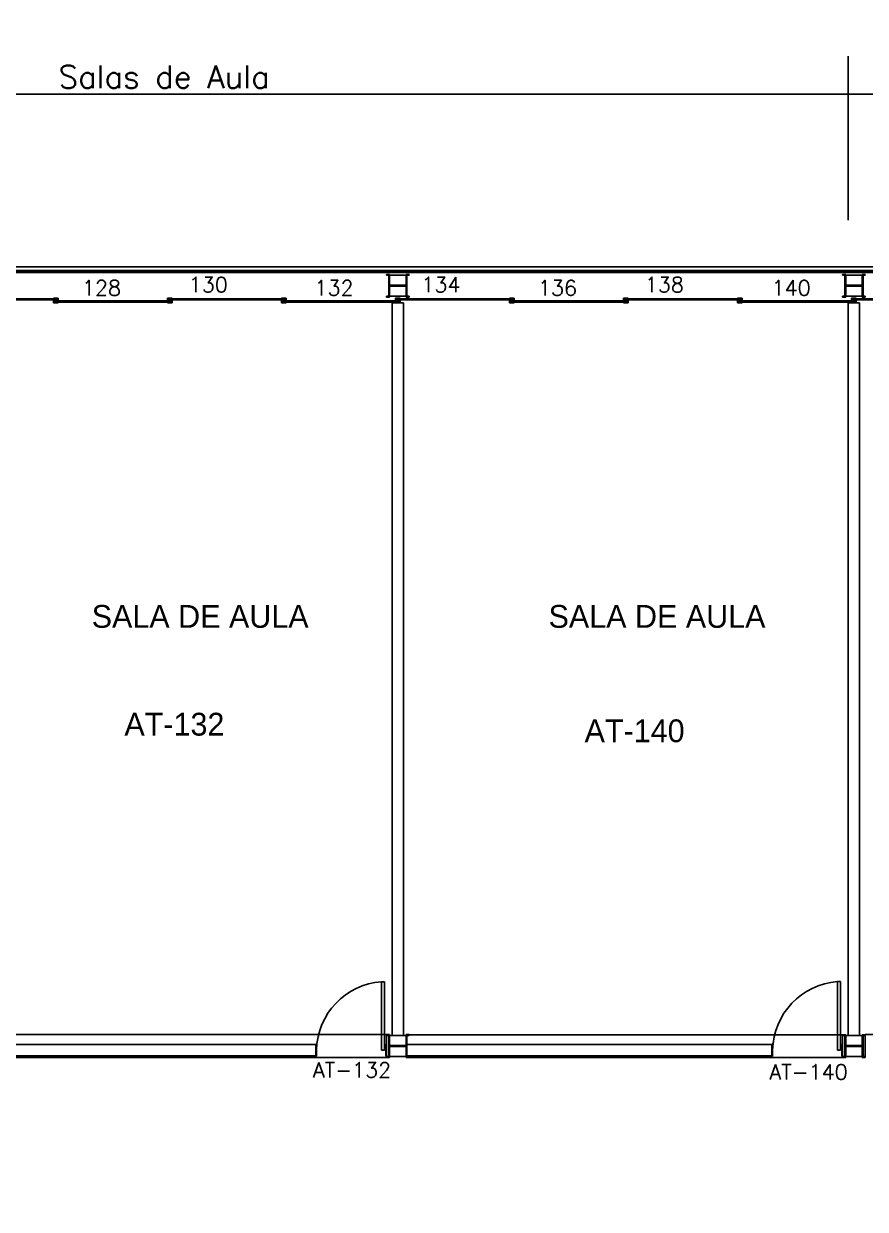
# Model space of a CAD drawing. Header units: millimetres. Extents: x 3509 to 3629, y 975 to 1006.
# Drawn here: x 3603.08 to 3614.16, y 990.36 to 1005.95 of the extents above; entities that cross this region are included whole.
import ezdxf
from ezdxf.enums import TextEntityAlignment as Align

# ---------------------------------------------------------------- set-up
doc = ezdxf.new("R2010")
doc.units = ezdxf.units.MM
for name, color, linetype in [('3', 2, 'Continuous'), ('ENDEREÇO', 2, 'Continuous'), ('MATRIZ', 2, 'Continuous'), ('MATRIZ-1', 1, 'Continuous'), ('NMOD', 2, 'Continuous'), ('TEXTO-CENTRO-CUSTO', 2, 'Continuous')]:
    doc.layers.add(name, color=color, linetype=linetype)
doc.styles.add('FONTE', font='FONTE.shx', dxfattribs={"height": 0.4})
doc.styles.add('ROMANS', font='simplex.shx', dxfattribs={"height": 0.3})
doc.styles.add('UNB-100', font='simplex.shx', dxfattribs={"height": 0.2})
doc.dimstyles.new('1', dxfattribs={"dimtxt": 0.3, "dimasz": 0.18, "dimexe": 0.5, "dimexo": 1, "dimgap": 0.08, "dimtad": 1, "dimdec": 4, "dimzin": 12, "dimdsep": 46, "dimtxsty": 'ROMANS', "dimblk1": 'NONE', "dimblk2": 'NONE', "dimsah": 1, "dimcen": 0, "dimclrd": 2, "dimclre": 2, "dimclrt": 2, "dimadec": 0, "dimazin": 0, "dimtfac": 1, "dimtdec": 4, "dimtofl": 0, "dimtmove": 2, "dimatfit": 3, "dimldrblk": 'NONE', "dimfxl": 1, "dimtolj": 1, "dimtzin": 4, "dimarcsym": 0})

# ---------------------------------------------------------------- blocks, each defined once
blk = doc.blocks.new('*D26')
at = {"layer": 'DEFPOINTS', "color": 0, "linetype": 'Continuous', "transparency": 16777216}
for p in [(3595.931, 1005.023), (3595.931, 1002.753), (3613.931, 1002.365)]:
    blk.add_point(p, dxfattribs=at)
at = {"layer": 'TEXTO-CENTRO-CUSTO', "color": 2, "linetype": 'Continuous', "lineweight": -2, "transparency": 16777216}
for p, q in [((3595.931, 1003.753), (3595.931, 1005.523)), ((3613.931, 1003.365), (3613.931, 1005.523)), ((3613.931, 1005.023), (3595.931, 1005.023))]:
    blk.add_line(p, q, dxfattribs=at)
at = {"layer": 'TEXTO-CENTRO-CUSTO', "color": 2, "linetype": 'Continuous', "transparency": 16777216, "insert": (3604.931, 1005.253), "char_height": 0.3, "attachment_point": 5, "style": 'ROMANS'}
blk.add_mtext('\\A1;Salas de Aula', dxfattribs=at)
blk = doc.blocks.new('_NONE')
at = {"color": 0, "linetype": 'ByBlock'}
blk.add_circle((0, 0), 0.25, dxfattribs=at)
blk = doc.blocks.new('*D31')
at = {"layer": 'DEFPOINTS', "color": 0, "transparency": 16777216}
for p in [(3613.931, 1005.023), (3613.931, 1002.366), (3626.081, 1002.366)]:
    blk.add_point(p, dxfattribs=at)
at = {"layer": 'TEXTO-CENTRO-CUSTO', "color": 2, "lineweight": -2, "transparency": 16777216}
for p, q in [((3613.931, 1003.366), (3613.931, 1005.523)), ((3626.081, 1003.366), (3626.081, 1005.523)), ((3626.081, 1005.023), (3613.931, 1005.023))]:
    blk.add_line(p, q, dxfattribs=at)
at = {"layer": 'TEXTO-CENTRO-CUSTO', "color": 2, "transparency": 16777216, "insert": (3620.006, 1005.253), "char_height": 0.3, "attachment_point": 5, "style": 'ROMANS'}
blk.add_mtext('\\A1;Salas de Aula', dxfattribs=at)

msp = doc.modelspace()

# ---------------------------------------------------------------- linework, layer by layer
msp.add_lwpolyline([(3508.85567, 1002.75329), (3629.15508, 1002.75329), (3629.15508, 978.25329), (3508.85567, 978.25329)], close=True)
at = {"layer": 'MATRIZ'}
for p, q in [((3607.93067, 1002.27845), (3607.93067, 992.64092)), ((3608.08067, 1002.27845), (3607.93067, 1002.27845)), ((3608.08067, 992.64092), (3608.08067, 1002.27845)), ((3613.93067, 992.64606), (3613.93067, 1002.27894)), ((3614.08067, 1002.27894), (3613.93067, 1002.27894)), ((3614.08067, 1002.27894), (3614.08067, 992.64606)), ((3607.79014, 993.34948), (3607.83014, 993.34948)), ((3607.79014, 992.44948), (3607.79014, 993.34948)), ((3607.83014, 993.34948), (3607.83014, 992.44948)), ((3613.79014, 993.35001), (3613.83014, 993.35001)), ((3613.79014, 992.45001), (3613.79014, 993.35001)), ((3613.83014, 993.35001), (3613.83014, 992.45001)), ((3607.85567, 992.64092), (3607.85567, 992.65292)), ((3607.85567, 992.65292), (3607.89767, 992.65292)), ((3607.89767, 992.65292), (3607.89767, 992.35292)), ((3608.11367, 992.65292), (3608.15567, 992.65292)), ((3608.11367, 992.65292), (3608.11367, 992.35292)), ((3608.15567, 992.64092), (3608.15567, 992.65292)), ((3613.85567, 992.64049), (3613.85567, 992.65249)), ((3613.85567, 992.65249), (3613.89767, 992.65249)), ((3613.89767, 992.65249), (3613.89767, 992.35249)), ((3614.11367, 992.65249), (3614.15567, 992.65249)), ((3614.11367, 992.65249), (3614.11367, 992.35249)), ((3614.15567, 992.64049), (3614.15567, 992.65249)), ((3602.12567, 992.52492), (3606.92577, 992.52492)), ((3606.92577, 992.52492), (3606.92577, 992.37492)), ((3606.93077, 992.52991), (3606.93077, 992.36991)), ((3606.93077, 992.52991), (3606.93577, 992.52991)), ((3606.93577, 992.52991), (3606.93577, 992.36991)), ((3607.84567, 992.52991), (3607.85067, 992.52991)), ((3607.84567, 992.52991), (3607.84567, 992.36991)), ((3607.85067, 992.52991), (3607.85067, 992.36991)), ((3607.85567, 992.64092), (3607.88567, 992.64092)), ((3607.85567, 992.64092), (3607.85567, 992.36492)), ((3607.88567, 992.64092), (3607.88567, 992.36492)), ((3607.89767, 992.64092), (3608.11367, 992.64092)), ((3607.89767, 992.50892), (3608.11367, 992.50892)), ((3607.89767, 992.49692), (3608.11367, 992.49692)), ((3608.12567, 992.64092), (3608.12567, 992.36492)), ((3608.12567, 992.64092), (3608.15567, 992.64092)), ((3612.92577, 992.52495), (3608.12567, 992.52495)), ((3612.92577, 992.52495), (3612.92577, 992.37495)), ((3612.93077, 992.53044), (3612.93077, 992.37044)), ((3612.93077, 992.53044), (3612.93577, 992.53044)), ((3612.93577, 992.53044), (3612.93577, 992.37044)), ((3613.84567, 992.53044), (3613.85067, 992.53044)), ((3613.84567, 992.53044), (3613.84567, 992.37044)), ((3613.85067, 992.53044), (3613.85067, 992.37044)), ((3613.85567, 992.64049), (3613.88567, 992.64049)), ((3613.85567, 992.64049), (3613.85567, 992.36449)), ((3613.88567, 992.64049), (3613.88567, 992.36449)), ((3613.89767, 992.64049), (3614.11367, 992.64049)), ((3613.89767, 992.50849), (3614.11367, 992.50849)), ((3613.89767, 992.49649), (3614.11367, 992.49649)), ((3614.12567, 992.64049), (3614.12567, 992.36449)), ((3614.12567, 992.64049), (3614.15567, 992.64049)), ((3614.15567, 992.64049), (3614.15567, 992.36449)), ((3602.12567, 992.37492), (3606.92577, 992.37492)), ((3606.93077, 992.36991), (3606.93577, 992.36991)), ((3607.83014, 992.44948), (3607.79014, 992.44948)), ((3607.84567, 992.36991), (3607.85067, 992.36991)), ((3607.88567, 992.36492), (3607.85567, 992.36492)), ((3607.85567, 992.35292), (3607.85567, 992.36492)), ((3607.89767, 992.35292), (3607.85567, 992.35292)), ((3607.89767, 992.36492), (3608.11367, 992.36492)), ((3608.15567, 992.35292), (3608.11367, 992.35292)), ((3612.92577, 992.37495), (3608.12567, 992.37495)), ((3608.15567, 992.36492), (3608.12567, 992.36492)), ((3608.15567, 992.35292), (3608.15567, 992.36492)), ((3612.93077, 992.37044), (3612.93577, 992.37044)), ((3613.83014, 992.45001), (3613.79014, 992.45001)), ((3613.84567, 992.37044), (3613.85067, 992.37044)), ((3613.88567, 992.36449), (3613.85567, 992.36449)), ((3613.85567, 992.35249), (3613.85567, 992.36449)), ((3613.89767, 992.35249), (3613.85567, 992.35249)), ((3613.89767, 992.36449), (3614.11367, 992.36449)), ((3614.15567, 992.35249), (3614.11367, 992.35249)), ((3614.15567, 992.36449), (3614.12567, 992.36449)), ((3614.15567, 992.35249), (3614.15567, 992.36449))]:
    msp.add_line(p, q, dxfattribs=at)
for centre in [(3607.85959, 992.42801), (3613.85959, 992.42854)]:
    msp.add_arc(centre, 0.92408, 94.310497, 178.642288, dxfattribs=at)
at = {"layer": 'MATRIZ-1'}
for p, q in [((3629.15508, 1002.75329), (3508.85567, 1002.75329)), ((3629.15508, 1002.70329), (3594.51008, 1002.70329)), ((3629.15508, 1002.67829), (3594.51008, 1002.67829)), ((3625.90525, 1002.68763), (3596.69375, 1002.68763)), ((3607.85567, 1002.64172), (3607.85567, 1002.65372)), ((3607.85567, 1002.65372), (3607.89767, 1002.65372)), ((3607.85567, 1002.64172), (3607.88567, 1002.64172)), ((3607.88567, 1002.64172), (3607.88567, 1002.36572)), ((3607.89767, 1002.65372), (3607.89767, 1002.35372)), ((3607.89767, 1002.64172), (3608.11367, 1002.64172)), ((3608.11367, 1002.65372), (3608.11367, 1002.35372)), ((3608.11367, 1002.65372), (3608.15567, 1002.65372)), ((3608.12567, 1002.64172), (3608.12567, 1002.36572)), ((3608.12567, 1002.64172), (3608.15567, 1002.64172)), ((3608.15567, 1002.64172), (3608.15567, 1002.65372)), ((3613.85567, 1002.64172), (3613.85567, 1002.65372)), ((3613.85567, 1002.65372), (3613.89767, 1002.65372)), ((3613.85567, 1002.64172), (3613.88567, 1002.64172)), ((3613.88567, 1002.64172), (3613.88567, 1002.36572)), ((3613.89767, 1002.65372), (3613.89767, 1002.35372)), ((3613.89767, 1002.64172), (3614.11367, 1002.64172)), ((3614.11367, 1002.65372), (3614.11367, 1002.35372)), ((3614.11367, 1002.65372), (3614.15567, 1002.65372)), ((3614.12567, 1002.64172), (3614.12567, 1002.36572)), ((3614.12567, 1002.64172), (3614.15567, 1002.64172)), ((3614.15567, 1002.64172), (3614.15567, 1002.65372)), ((3607.89767, 1002.50972), (3608.11367, 1002.50972)), ((3607.89767, 1002.49772), (3608.11367, 1002.49772)), ((3613.89767, 1002.50972), (3614.11367, 1002.50972)), ((3613.89767, 1002.49772), (3614.11367, 1002.49772)), ((3603.52867, 1002.33396), (3601.98267, 1002.33396)), ((3603.52867, 1002.31796), (3601.98267, 1002.31796)), ((3603.53567, 1002.34096), (3603.47567, 1002.34096)), ((3603.52867, 1002.31796), (3603.52867, 1002.33396)), ((3603.53567, 1002.31096), (3603.53567, 1002.34096)), ((3604.97567, 1002.34096), (3605.03567, 1002.34096)), ((3604.97567, 1002.31096), (3604.97567, 1002.34096)), ((3606.52867, 1002.33396), (3604.98267, 1002.33396)), ((3604.98267, 1002.31796), (3604.98267, 1002.33396)), ((3606.52867, 1002.31796), (3604.98267, 1002.31796)), ((3606.53567, 1002.34096), (3606.47567, 1002.34096)), ((3606.52867, 1002.31796), (3606.52867, 1002.33396)), ((3606.53567, 1002.31096), (3606.53567, 1002.34096)), ((3607.88567, 1002.36572), (3607.85567, 1002.36572)), ((3607.85567, 1002.35372), (3607.85567, 1002.36572)), ((3607.89767, 1002.35372), (3607.85567, 1002.35372)), ((3607.89767, 1002.36572), (3608.11367, 1002.36572)), ((3607.97567, 1002.34096), (3608.03567, 1002.34096)), ((3607.97567, 1002.31096), (3607.97567, 1002.34096)), ((3607.98267, 1002.31796), (3607.98267, 1002.33396)), ((3609.52867, 1002.33396), (3607.98267, 1002.33396)), ((3609.52867, 1002.31796), (3607.98267, 1002.31796)), ((3608.15567, 1002.35372), (3608.11367, 1002.35372)), ((3608.15567, 1002.36572), (3608.12567, 1002.36572)), ((3608.15567, 1002.35372), (3608.15567, 1002.36572)), ((3609.53567, 1002.34096), (3609.47567, 1002.34096)), ((3609.52867, 1002.31796), (3609.52867, 1002.33396)), ((3609.53567, 1002.31096), (3609.53567, 1002.34096)), ((3610.97567, 1002.34096), (3611.03567, 1002.34096)), ((3610.97567, 1002.31096), (3610.97567, 1002.34096)), ((3610.98267, 1002.31796), (3610.98267, 1002.33396)), ((3612.52867, 1002.33396), (3610.98267, 1002.33396)), ((3612.52867, 1002.31796), (3610.98267, 1002.31796)), ((3612.53567, 1002.34096), (3612.47567, 1002.34096)), ((3612.52867, 1002.31796), (3612.52867, 1002.33396)), ((3612.53567, 1002.31096), (3612.53567, 1002.34096)), ((3613.88567, 1002.36572), (3613.85567, 1002.36572)), ((3613.85567, 1002.35372), (3613.85567, 1002.36572)), ((3613.89767, 1002.35372), (3613.85567, 1002.35372)), ((3613.89767, 1002.36572), (3614.11367, 1002.36572)), ((3613.97567, 1002.34096), (3614.03567, 1002.34096)), ((3613.97567, 1002.31096), (3613.97567, 1002.34096)), ((3613.98267, 1002.31796), (3613.98267, 1002.33396)), ((3615.52867, 1002.33396), (3613.98267, 1002.33396)), ((3615.52867, 1002.31796), (3613.98267, 1002.31796)), ((3614.15567, 1002.35372), (3614.11367, 1002.35372)), ((3614.15567, 1002.36572), (3614.12567, 1002.36572)), ((3614.15567, 1002.35372), (3614.15567, 1002.36572)), ((3603.47567, 1002.31096), (3603.53567, 1002.31096)), ((3603.47567, 1002.28096), (3603.47567, 1002.31096)), ((3603.53567, 1002.28096), (3603.47567, 1002.28096)), ((3603.48267, 1002.30396), (3603.48267, 1002.28796)), ((3605.02867, 1002.30396), (3603.48267, 1002.30396)), ((3605.02867, 1002.28796), (3603.48267, 1002.28796)), ((3605.03567, 1002.31096), (3604.97567, 1002.31096)), ((3604.97567, 1002.28096), (3605.03567, 1002.28096)), ((3605.02867, 1002.30396), (3605.02867, 1002.28796)), ((3605.03567, 1002.28096), (3605.03567, 1002.31096)), ((3606.47567, 1002.31096), (3606.53567, 1002.31096)), ((3606.47567, 1002.28096), (3606.47567, 1002.31096)), ((3606.53567, 1002.28096), (3606.47567, 1002.28096)), ((3606.48267, 1002.30396), (3606.48267, 1002.28796)), ((3608.02867, 1002.30396), (3606.48267, 1002.30396)), ((3608.02867, 1002.28796), (3606.48267, 1002.28796)), ((3608.03567, 1002.31096), (3607.97567, 1002.31096)), ((3607.97567, 1002.28096), (3608.03567, 1002.28096)), ((3608.02867, 1002.30396), (3608.02867, 1002.28796)), ((3608.03567, 1002.28096), (3608.03567, 1002.31096)), ((3609.47567, 1002.31096), (3609.53567, 1002.31096)), ((3609.47567, 1002.28096), (3609.47567, 1002.31096)), ((3609.53567, 1002.28096), (3609.47567, 1002.28096)), ((3611.02867, 1002.30396), (3609.48267, 1002.30396)), ((3609.48267, 1002.30396), (3609.48267, 1002.28796)), ((3611.02867, 1002.28796), (3609.48267, 1002.28796)), ((3611.03567, 1002.31096), (3610.97567, 1002.31096)), ((3610.97567, 1002.28096), (3611.03567, 1002.28096)), ((3611.02867, 1002.30396), (3611.02867, 1002.28796)), ((3611.03567, 1002.28096), (3611.03567, 1002.31096)), ((3612.47567, 1002.31096), (3612.53567, 1002.31096)), ((3612.47567, 1002.28096), (3612.47567, 1002.31096)), ((3612.53567, 1002.28096), (3612.47567, 1002.28096)), ((3614.02867, 1002.30396), (3612.48267, 1002.30396)), ((3612.48267, 1002.30396), (3612.48267, 1002.28796)), ((3614.02867, 1002.28796), (3612.48267, 1002.28796)), ((3614.03567, 1002.31096), (3613.97567, 1002.31096)), ((3613.97567, 1002.28096), (3614.03567, 1002.28096)), ((3614.02867, 1002.30396), (3614.02867, 1002.28796)), ((3614.03567, 1002.28096), (3614.03567, 1002.31096)), ((3602.15567, 992.65292), (3607.85567, 992.65292)), ((3613.85567, 992.65249), (3608.15567, 992.65249)), ((3614.15567, 992.65329), (3619.85567, 992.65329)), ((3602.15567, 992.35292), (3607.85567, 992.35292)), ((3613.85567, 992.35249), (3608.15567, 992.35249))]:
    msp.add_line(p, q, dxfattribs=at)

# ---------------------------------------------------------------- texts
at = {"layer": '3', "style": 'FONTE'}
for s, p in [('SALA DE AULA', (3606.83205, 998.00493)), ('SALA DE AULA', (3612.84248, 998.00493)), ('AT-132', (3605.72386, 996.58675)), ('AT-140', (3611.77845, 996.49974))]:
    msp.add_text(s, height=0.3, dxfattribs=at).set_placement(p, align=Align.RIGHT)
at = {"layer": 'ENDEREÇO', "style": 'UNB-100'}
for s, p in [('AT-132', (3607.91803, 992.08713)), ('AT-140', (3613.92463, 992.06211))]:
    msp.add_text(s, height=0.2, dxfattribs=at).set_placement(p, align=Align.RIGHT)
at = {"layer": 'NMOD', "style": 'UNB-100'}
for s, p in [('128', (3604.36318, 1002.37557)), ('130', (3605.76911, 1002.41814)), ('132', (3607.4235, 1002.37557)), ('134', (3608.82943, 1002.41814)), ('136', (3610.36318, 1002.37557)), ('138', (3611.76911, 1002.41814)), ('140', (3613.43729, 1002.37557))]:
    msp.add_text(s, height=0.2, dxfattribs=at).set_placement(p, align=Align.RIGHT)

# ---------------------------------------------------------------- dimensions: what is measured, and where the dimension line sits
at = {"layer": 'TEXTO-CENTRO-CUSTO', "linetype": 'Continuous'}
dim = msp.add_linear_dim(base=(3595.93057, 1005.02322), p1=(3613.93067, 1002.36529), p2=(3595.93057, 1002.75329), text='Salas de Aula', dimstyle='1', dxfattribs=at)
dim.commit()
dim.dimension.update_dxf_attribs({"geometry": '*D26', "text_midpoint": (3604.93062, 1005.25322)})
at = {"layer": 'TEXTO-CENTRO-CUSTO'}
dim = msp.add_linear_dim(base=(3613.93067, 1005.02322), p1=(3626.08067, 1002.36572), p2=(3613.93067, 1002.36572), text='Salas de Aula', dimstyle='1', dxfattribs=at)
dim.commit()
dim.dimension.update_dxf_attribs({"geometry": '*D31', "text_midpoint": (3620.00567, 1005.25322)})

doc.saveas('drawing.dxf')
